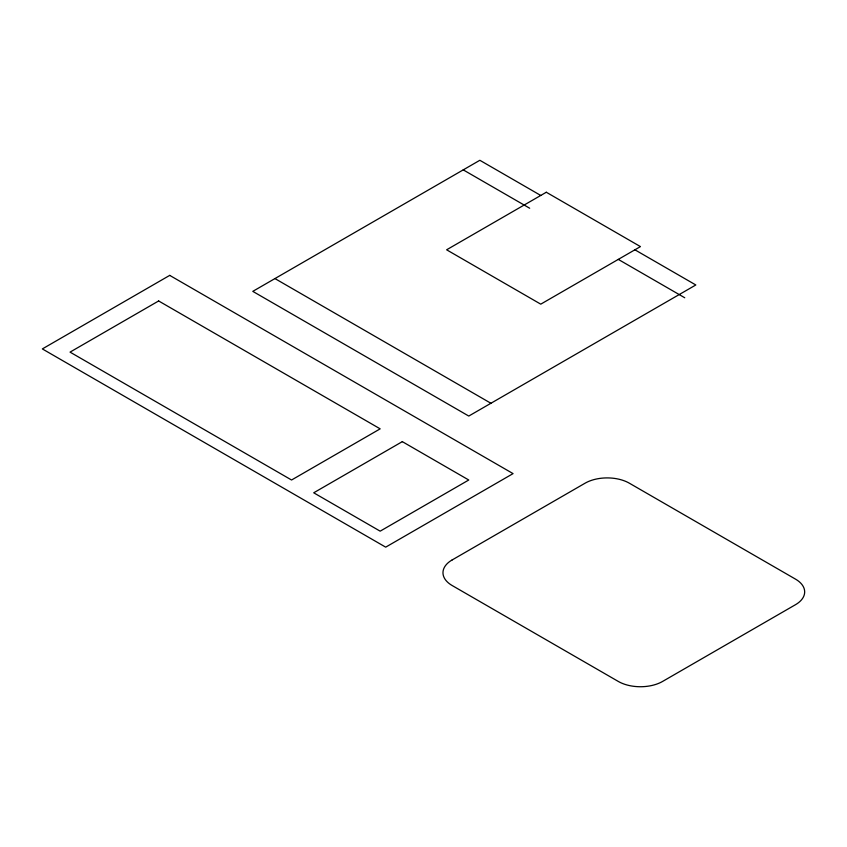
<?xml version="1.0" encoding="UTF-8"?>
<svg xmlns="http://www.w3.org/2000/svg" width="847" height="847" viewBox="0 0 847 847"><rect width="100%" height="100%" fill="white"/><g stroke="black" fill="none" stroke-linecap="round" stroke-linejoin="round"><path stroke-width="1.27" d="M452.16 559.941L585.065 483.203A31.318 18.083 0 0 1 629.363 483.203L795.502 579.126A31.318 18.083 0 0 1 795.502 604.694L662.598 681.433A31.328 18.094 0 0 1 618.289 681.433L452.15 585.521A31.328 18.094 0 0 1 452.15 559.931M540.757 195.456L479.847 160.284L252.787 291.368L468.772 416.057L695.821 284.973L634.901 249.801M463.224 169.866L529.682 208.235M618.289 259.394L684.747 297.763M274.947 278.578L490.921 403.267M169.718 275.381L42.35 348.922L385.692 547.151L513.07 473.611L169.718 275.381M158.643 300.96L70.047 352.119L291.559 480.005L380.165 428.847L158.643 300.96M546.304 192.248L446.623 249.801L540.757 304.158L640.448 246.604L546.304 192.248M402.314 441.636L313.708 492.795L380.165 531.164L468.762 480.005L402.314 441.636"/></g></svg>
